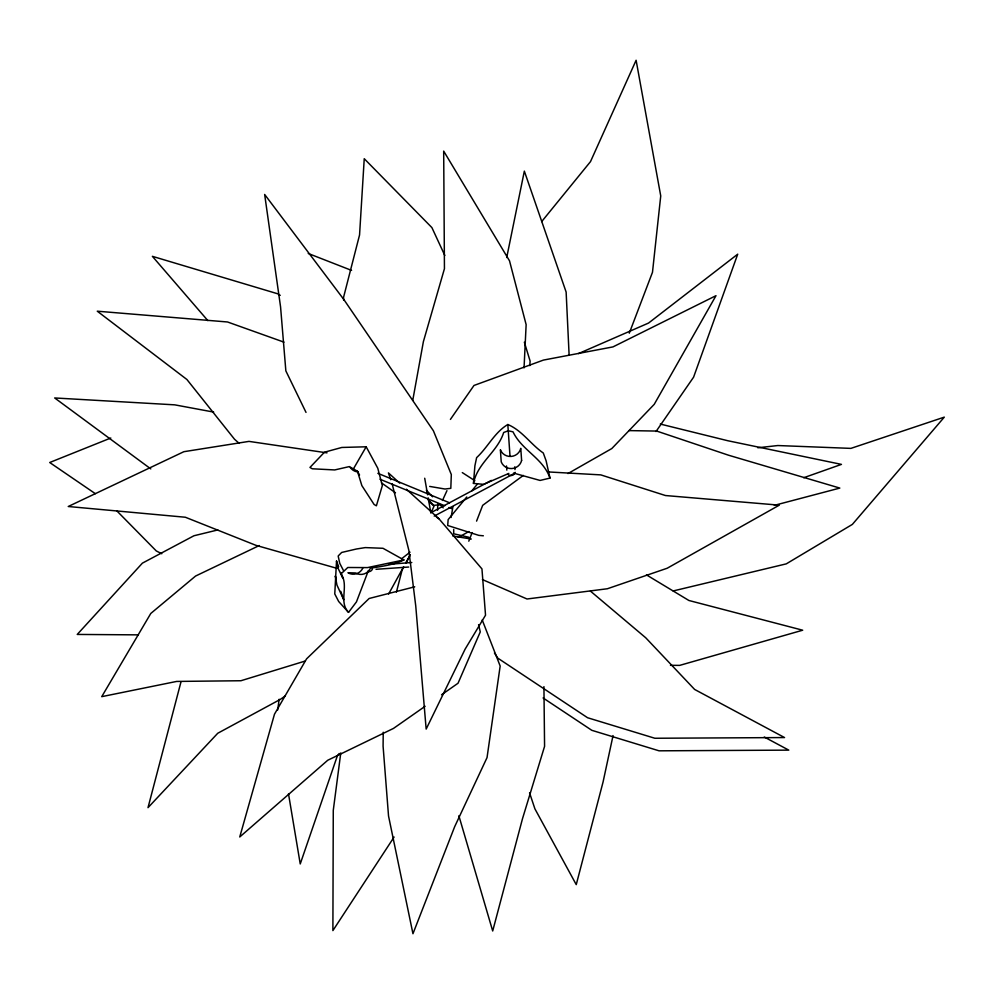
<?xml version="1.0" encoding="UTF-8"?>
<svg xmlns="http://www.w3.org/2000/svg" width="994" height="994" viewBox="0 0 994 994"><rect width="100%" height="100%" fill="white"/><g stroke="black" fill="none" stroke-linecap="round" stroke-linejoin="round"><path stroke-width="1.49" d="M383.237 732.243L383.088 746.146L388.53 815.987L412.957 933.739L454.668 826.697L487.035 757.614L500.168 666.042L482.227 619.983M437.571 510.257L437.77 504.144M524.049 367.867L526.137 324.628L509.512 260.826L443.684 151.1L444.442 268.703L423.382 341.65L412.746 400.396M529.777 365.63L530.113 361.083L524.347 342.197M508.866 473.405L483.606 484.351L473.455 483.407L474.908 465.739L476.623 457.625C487.805 447.362 494.503 432.39 507.822 424.513C522.086 430.477 530.784 444.38 543.283 453.003L546.104 460.794L549.98 478.089L540.065 480.437L513.525 473.082M338.643 566.779L336.519 561.063L334.767 593.952L338.681 601.507L348.546 612.354L356.461 601.867L368.414 570.544M340.768 752.943L333.276 810.334L332.891 930.595L394.084 837.047M277.699 709.952L279.152 699.242M451.102 517.489L452.891 506.878M506.716 257.533L524.347 171.117L566.133 292.062L569.102 354.846M613.049 735.572L603.06 782.017L576.247 884.623L534.921 808.867L529.553 792.827M396.42 592.126L402.148 569.86L403.651 567.201M180.908 682.182L148.007 807.662L217.748 733.261L280.308 699.403L285.365 695.887M629.277 333.214L652.486 272.281L660.737 195.93L636.11 60.261L590.498 161.624L541.693 221.575M473.455 483.407C477.48 462.744 497.534 452.046 503.685 432.477L508.257 430.787L513.016 431.831C521.8 450.369 543.146 458.197 549.98 478.089M468.795 541.183L472.138 532.585M476.573 521.117L482.674 505.35L523.329 475.418M431.471 511.848L434.018 506.194L428.563 500.877M442.479 500.467L446.952 490.663M388.617 594.027L403.576 566.853M405.825 562.778L410.311 554.627M405.887 563.213L409.615 556.578M353.404 468.919L366.177 446.791L377.782 468.236L382.33 485.619L376.391 505.797L374.079 504.455L361.853 485.594L357.455 471.255L349.354 466.584L334.717 469.938L312.278 468.783L309.966 467.441L324.466 452.208L341.799 447.462L366.177 446.791M656.003 431.545L693.588 377.186L737.722 254.166L648.548 323.062L578.496 353.591M450.406 419.406L473.989 385.461L543.42 360.089L612.95 346.906L715.991 295.678L654.238 404.322L611.807 448.555L567.972 473.554M339.19 753.489L337.326 755.925L300.238 863.948L288.496 793.821M343.539 570.68L339.737 563.3L338.171 555.994L341.65 552.465L356.386 549.011L365.258 547.595L382.988 548.29L403.899 559.945L367.494 567.599L347.776 567.499L341.017 573.898C349.304 585.777 338.221 601.743 348.546 612.354M466.758 497L448.145 519.613L447.698 525.491L478.785 535.368L483.357 535.791M471.653 491.036L477.53 483.904M401.588 558.765L410.013 552.179M425.134 706.274L393.487 728.416L327.747 760.248L239.753 836.973L274.481 714.201L306.574 658.86L369.134 598.487L414.722 586.808M441.584 694.756L458.035 683.238L480.264 631.923L478.586 624.667M514.519 473.343L434.229 516.097M431.023 512.643L491.359 480.4M458.234 537.394L468.957 531.529M403.899 559.945C393.984 564.778 382.317 566.269 371.594 568.034M259.285 545.544L195.594 576.035L150.79 613.46L101.736 696.657L176.621 681.437L240.921 680.741L305.146 661.06M110.806 438.006L49.7 462.508L95.349 493.683M803.711 477.729L841.446 464.384L727.782 440.727L660.289 424.053M774.314 505.35L839.818 488.079L728.465 455.19L656.711 431.073L629.152 430.601M217.823 529.939L193.954 535.754L142.403 563.138L77.246 634.433L138.377 634.868M673.149 590.958L786.266 563.871L852.367 524.397L944.3 417.132L850.901 448.381L777.842 445.536L757.85 447.772M440.553 504.666L433.869 505.35L428.277 499.97M388.89 564.319L411.777 562.48M408.708 567.04L376.03 569.301M670.478 665.321L679.672 665.384L802.692 630.208L688.904 600.488L646.448 574.88M548.092 471.926L600.798 474.883L665.458 495.534L779.284 505.163L667.198 568.233L607.396 588.746L527.031 598.997L482.388 579.564M326.989 452.866L248.972 441.386L183.865 451.698L68.238 506.505L185.356 517.24L255.905 545.321L336.879 568.319M452.916 536.052L471.293 539.034M429.669 486.414L444.964 489.023L450.816 488.34L451.313 474.548L433.396 430.787L343.812 299.48L264.652 194.451L280.569 306.91L285.85 370.886L306.015 412.398M213.673 412.088L174.745 404.844L54.682 397.96L150.79 468.895M468.857 537.269L453.711 533.79L453.686 529.38M283.973 342.147L227.539 321.981L97.275 311.197L186.909 379.497L234.534 439.261L239.169 443.361M308.227 253.47L351.565 270.393M449.611 502.802L377.844 473.306M444.753 505.76L379.957 479.232M449.002 507.474L451.823 508.617M161.761 553.733L156.294 550.949L116.77 510.804M764.262 737.014L788.789 750.135L659.059 750.818L591.828 730.317L543.084 697.962M280.221 295.355L277.599 293.752L152.38 256.328L207.845 320.615M462.297 472.597L474.859 480.698M436.465 517.116L439.013 518.843L481.953 568.916L485.532 615.199L465.142 649.094L426.165 729.087L415.753 605.992L408.832 550.291L392.133 483.817M381.559 482.935L395.488 492.8M590.411 591.082L645.74 637.788L694.632 689.451L784.552 737.56L654.835 738.256L587.591 717.743L497.808 658.14L494.44 652.971M399.663 483.109L388.418 472.896L390.741 479.717M406.409 489.234L439.013 518.843M426.314 490.166L432.651 496.801M440.031 504.542L443.187 507.859M357.455 471.255L359.542 474.983M444.827 255.495L431.905 227.614L364.239 158.705L359.555 234.969L343.576 297.256L343.688 300.312M340.756 572.494L342.88 578.21L338.097 568.369L336.519 561.063M336.258 578.781L335.264 575.986L336.966 585.118L343.725 599.705L340.743 591.331M458.868 815.763L492.701 930.98L522.484 818.758L544.575 746.357L543.929 686.63M424.711 478.238L427.644 494.826M428.178 497.845L430.837 512.916M514.78 466.807L514.979 469.578M507.822 424.513L510.009 456.171M506.53 465.987L506.828 470.137M370.588 567.847A10.648 10.512 -88.3 0 1 355.504 572.966L347.937 572.743A10.648 10.512 -88.3 0 0 363.021 567.636M372.427 569.065A4.262 4.212 -88.3 0 1 368.091 571.687M357.977 471.964A10.648 10.648 0 0 1 350.298 467.54M515.165 472.349A4.262 4.125 -4 0 1 507.984 474.387M521.614 460.433L520.769 448.331A10.648 10.313 -4 0 1 500.38 449.748L501.224 461.85A10.648 10.313 -4 0 0 521.614 460.433"/></g></svg>
